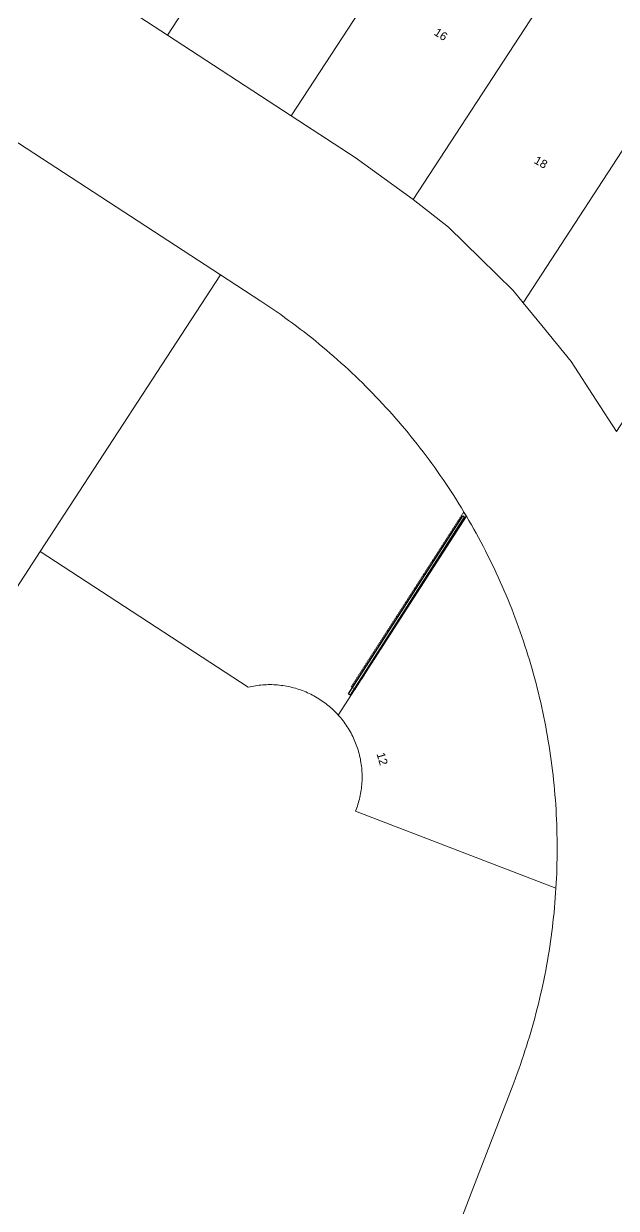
# Model space of a CAD drawing. Header units: metres. Extents: x 0 to 294317, y 0 to 6233398.
# Drawn here: x 293238.8 to 293367.1, y 6231123.1 to 6231379.5 of the extents above; entities that cross this region are included whole.
import ezdxf
from ezdxf import colors
from ezdxf.entities.mleader import LeaderData, LeaderLine
from ezdxf.math import Vec2, Vec3

# ---------------------------------------------------------------- set-up
doc = ezdxf.new("R2010")
doc.units = ezdxf.units.M
doc.linetypes.add('HIDDEN', pattern=[0.375, 0.25, -0.125])
doc.linetypes.add('HIDDEN2', pattern=[0.1875, 0.125, -0.0625])
doc.layers.add('_User Miscellaneous1', color=7, linetype='Continuous')
doc.layers.add('Duct_SP_EXT', color=7, linetype='Continuous')
for name, color, linetype, lineweight in [('Cadastre Buildings_SP_EXT', 9, 'Continuous', 5), ('Cadastre Land Parcels_SP_EXT', 9, 'Continuous', 5), ('Cadastre Other Property_SP_EXT', 9, 'HIDDEN', 5)]:
    doc.layers.add(name, color=color, linetype=linetype, lineweight=lineweight)
doc.styles.get("Standard").update_dxf_attribs({"font": 'arial.ttf'})

msp = doc.modelspace()

# ---------------------------------------------------------------- linework, layer by layer
at = {"layer": 'Cadastre Buildings_SP_EXT', "linetype": 'Continuous'}
for points in [[(293243.13, 6231394.48), (293269.94, 6231377), (293313.24, 6231443.39), (293286.44, 6231460.87), (293243.13, 6231394.48)], [(293269.94, 6231377), (293296.74, 6231359.51), (293340.05, 6231425.91), (293313.24, 6231443.39), (293269.94, 6231377)], [(293388.06, 6231323.44), (293420.53, 6231373.37), (293393.69, 6231390.9), (293346.96, 6231319.04), (293351, 6231314.1), (293357.33, 6231306.36), (293362.76, 6231297.97), (293367.16, 6231291.18), (293388.06, 6231323.44)], [(293334.67, 6231272.85), (293334.13, 6231273.75), (293333.59, 6231274.65), (293333.04, 6231275.54), (293332.48, 6231276.43), (293331.92, 6231277.32), (293331.35, 6231278.2), (293330.77, 6231279.07), (293330.19, 6231279.94), (293329.6, 6231280.81), (293329.01, 6231281.68), (293328.4, 6231282.53), (293327.8, 6231283.39), (293327.18, 6231284.24), (293326.56, 6231285.08), (293325.93, 6231285.92), (293325.3, 6231286.76), (293324.66, 6231287.59), (293324.02, 6231288.42), (293323.36, 6231289.24), (293322.71, 6231290.06), (293322.04, 6231290.87), (293321.37, 6231291.67), (293320.7, 6231292.48), (293320.02, 6231293.27), (293319.33, 6231294.06), (293318.64, 6231294.85), (293317.94, 6231295.63), (293317.23, 6231296.41), (293316.52, 6231297.18), (293315.81, 6231297.95), (293315.08, 6231298.71), (293314.36, 6231299.46), (293313.62, 6231300.21), (293312.88, 6231300.96), (293312.14, 6231301.69), (293311.39, 6231302.43), (293310.64, 6231303.15), (293309.88, 6231303.88), (293309.11, 6231304.59), (293308.34, 6231305.3), (293307.56, 6231306.01), (293306.78, 6231306.71), (293305.99, 6231307.4), (293305.2, 6231308.09), (293304.41, 6231308.77), (293303.6, 6231309.45), (293302.8, 6231310.12), (293301.99, 6231310.78), (293301.17, 6231311.44), (293300.35, 6231312.09), (293299.52, 6231312.73), (293298.69, 6231313.37), (293297.85, 6231314.01), (293297.01, 6231314.63), (293296.17, 6231315.25), (293295.32, 6231315.87), (293294.46, 6231316.48), (293293.6, 6231317.08), (293292.74, 6231317.67), (293291.87, 6231318.26), (293291, 6231318.84), (293290.13, 6231319.42), (293281.46, 6231325.07), (293242.44, 6231265.23), (293287.46, 6231235.86), (293287.85, 6231235.95), (293288.24, 6231236.03), (293288.63, 6231236.1), (293289.02, 6231236.17), (293289.41, 6231236.22), (293289.8, 6231236.27), (293290.19, 6231236.31), (293290.59, 6231236.35), (293290.99, 6231236.37), (293291.38, 6231236.39), (293291.78, 6231236.4), (293292.17, 6231236.4), (293292.57, 6231236.4), (293292.96, 6231236.38), (293293.36, 6231236.36), (293293.76, 6231236.33), (293294.15, 6231236.3), (293294.54, 6231236.25), (293294.94, 6231236.2), (293295.33, 6231236.14), (293295.72, 6231236.07), (293296.11, 6231235.99), (293296.49, 6231235.91), (293296.88, 6231235.82), (293297.26, 6231235.72), (293297.64, 6231235.61), (293298.02, 6231235.5), (293298.4, 6231235.38), (293298.77, 6231235.25), (293299.15, 6231235.12), (293299.52, 6231234.97), (293299.88, 6231234.82), (293300.24, 6231234.66), (293300.61, 6231234.5), (293300.96, 6231234.33), (293301.32, 6231234.15), (293301.66, 6231233.96), (293302.01, 6231233.77), (293302.35, 6231233.57), (293302.69, 6231233.36), (293303.02, 6231233.15), (293303.35, 6231232.93), (293303.68, 6231232.7), (293304, 6231232.47), (293304.31, 6231232.23), (293304.62, 6231231.98), (293304.93, 6231231.73), (293305.23, 6231231.47), (293305.53, 6231231.21), (293305.82, 6231230.94), (293306.1, 6231230.67), (293306.38, 6231230.39), (293306.66, 6231230.1), (293306.93, 6231229.81), (293334.67, 6231272.85)]]:
    msp.add_lwpolyline(points, close=True, dxfattribs=at)
at = {"layer": 'Cadastre Land Parcels_SP_EXT', "linetype": 'Continuous'}
for points in [[(293281.46, 6231325.07), (293084.16, 6231453.72), (293054.93, 6231408.89), (293034.37, 6231377.36), (292980.66, 6231294.99), (293097.57, 6231218.76), (293149.21, 6231297.95), (293229.59, 6231245.52), (293242.44, 6231265.23), (293281.46, 6231325.07)], [(293296.74, 6231359.51), (293310.56, 6231350.5), (293323.15, 6231341.44), (293366.85, 6231408.43), (293340.05, 6231425.91), (293296.74, 6231359.51)], [(293323.15, 6231341.44), (293330.77, 6231335.44), (293337.69, 6231328.65), (293344.75, 6231321.74), (293346.96, 6231319.04), (293393.69, 6231390.9), (293366.85, 6231408.43), (293323.15, 6231341.44)], [(293354.1, 6231193.43), (293354.15, 6231194.5), (293354.19, 6231195.56), (293354.23, 6231196.62), (293354.26, 6231197.68), (293354.28, 6231198.75), (293354.29, 6231199.81), (293354.3, 6231200.87), (293354.29, 6231201.94), (293354.28, 6231203), (293354.26, 6231204.06), (293354.24, 6231205.13), (293354.2, 6231206.19), (293354.16, 6231207.25), (293354.11, 6231208.31), (293354.05, 6231209.38), (293353.98, 6231210.44), (293353.9, 6231211.5), (293353.82, 6231212.56), (293353.73, 6231213.62), (293353.63, 6231214.68), (293353.52, 6231215.73), (293353.41, 6231216.79), (293353.29, 6231217.85), (293353.16, 6231218.9), (293353.02, 6231219.96), (293352.87, 6231221.01), (293352.72, 6231222.06), (293352.55, 6231223.11), (293352.38, 6231224.16), (293352.2, 6231225.21), (293352.02, 6231226.26), (293351.82, 6231227.3), (293351.62, 6231228.35), (293351.41, 6231229.39), (293351.19, 6231230.43), (293350.97, 6231231.47), (293350.74, 6231232.51), (293350.49, 6231233.54), (293350.25, 6231234.58), (293349.99, 6231235.61), (293349.72, 6231236.64), (293349.45, 6231237.67), (293349.17, 6231238.69), (293348.89, 6231239.72), (293348.59, 6231240.74), (293348.29, 6231241.76), (293347.98, 6231242.77), (293347.66, 6231243.79), (293347.33, 6231244.8), (293347, 6231245.81), (293346.66, 6231246.82), (293346.31, 6231247.82), (293345.95, 6231248.83), (293345.59, 6231249.82), (293345.22, 6231250.82), (293344.84, 6231251.82), (293344.45, 6231252.81), (293344.06, 6231253.79), (293343.66, 6231254.78), (293343.25, 6231255.76), (293342.84, 6231256.74), (293342.41, 6231257.71), (293341.98, 6231258.69), (293341.54, 6231259.66), (293341.1, 6231260.62), (293340.65, 6231261.58), (293340.19, 6231262.54), (293339.72, 6231263.5), (293339.25, 6231264.45), (293338.77, 6231265.4), (293338.28, 6231266.34), (293337.78, 6231267.29), (293337.28, 6231268.22), (293336.77, 6231269.16), (293336.26, 6231270.09), (293335.73, 6231271.01), (293335.2, 6231271.93), (293334.67, 6231272.85), (293306.93, 6231229.81), (293307.19, 6231229.51), (293307.45, 6231229.21), (293307.7, 6231228.9), (293307.95, 6231228.59), (293308.18, 6231228.27), (293308.42, 6231227.95), (293308.64, 6231227.62), (293308.86, 6231227.29), (293309.08, 6231226.95), (293309.28, 6231226.61), (293309.48, 6231226.27), (293309.68, 6231225.92), (293309.86, 6231225.57), (293310.04, 6231225.21), (293310.21, 6231224.85), (293310.38, 6231224.49), (293310.53, 6231224.13), (293310.68, 6231223.76), (293310.83, 6231223.39), (293310.96, 6231223.01), (293311.09, 6231222.63), (293311.21, 6231222.26), (293311.32, 6231221.87), (293311.43, 6231221.49), (293311.52, 6231221.1), (293311.62, 6231220.72), (293311.7, 6231220.33), (293311.77, 6231219.94), (293311.84, 6231219.54), (293311.9, 6231219.15), (293311.95, 6231218.76), (293311.99, 6231218.36), (293312.02, 6231217.96), (293312.05, 6231217.57), (293312.07, 6231217.17), (293312.08, 6231216.77), (293312.09, 6231216.38), (293312.08, 6231215.98), (293312.07, 6231215.58), (293312.05, 6231215.18), (293312.02, 6231214.79), (293311.98, 6231214.39), (293311.94, 6231213.99), (293311.89, 6231213.6), (293311.83, 6231213.21), (293311.76, 6231212.81), (293311.69, 6231212.42), (293311.6, 6231212.03), (293311.51, 6231211.65), (293311.41, 6231211.26), (293311.31, 6231210.88), (293311.19, 6231210.5), (293311.07, 6231210.12), (293310.94, 6231209.74), (293310.81, 6231209.37), (293310.66, 6231209), (293354.04, 6231192.37), (293354.1, 6231193.43)]]:
    msp.add_lwpolyline(points, close=True, dxfattribs=at)
for points in [[(293084.16, 6231453.72), (293281.46, 6231325.07), (293290.13, 6231319.42), (293291, 6231318.84), (293291.87, 6231318.26), (293292.74, 6231317.67), (293293.6, 6231317.08), (293294.46, 6231316.48), (293295.32, 6231315.87), (293296.17, 6231315.25), (293297.01, 6231314.63), (293297.85, 6231314.01), (293298.69, 6231313.37), (293299.52, 6231312.73), (293300.35, 6231312.09), (293301.17, 6231311.44), (293301.99, 6231310.78), (293302.8, 6231310.12), (293303.6, 6231309.45), (293304.41, 6231308.77), (293305.2, 6231308.09), (293305.99, 6231307.4), (293306.78, 6231306.71), (293307.56, 6231306.01), (293308.34, 6231305.3), (293309.11, 6231304.59), (293309.88, 6231303.88), (293310.64, 6231303.15), (293311.39, 6231302.43), (293312.14, 6231301.69), (293312.88, 6231300.96), (293313.62, 6231300.21), (293314.36, 6231299.46), (293315.08, 6231298.71), (293315.81, 6231297.95), (293316.52, 6231297.18), (293317.23, 6231296.41), (293317.94, 6231295.63), (293318.64, 6231294.85), (293319.33, 6231294.06), (293320.02, 6231293.27), (293320.7, 6231292.48), (293321.37, 6231291.67), (293322.04, 6231290.87), (293322.71, 6231290.06), (293323.36, 6231289.24), (293324.02, 6231288.42), (293324.66, 6231287.59), (293325.3, 6231286.76), (293325.93, 6231285.92), (293326.56, 6231285.08), (293327.18, 6231284.24), (293327.8, 6231283.39), (293328.4, 6231282.53), (293329.01, 6231281.68), (293329.6, 6231280.81), (293330.19, 6231279.94), (293330.77, 6231279.07), (293331.35, 6231278.2), (293331.92, 6231277.32), (293332.48, 6231276.43), (293333.04, 6231275.54), (293333.59, 6231274.65), (293334.13, 6231273.75), (293334.67, 6231272.85), (293335.2, 6231271.93), (293335.73, 6231271.01), (293336.26, 6231270.09), (293336.77, 6231269.16), (293337.28, 6231268.22), (293337.78, 6231267.29), (293338.28, 6231266.34), (293338.77, 6231265.4), (293339.25, 6231264.45), (293339.72, 6231263.5), (293340.19, 6231262.54), (293340.65, 6231261.58), (293341.1, 6231260.62), (293341.54, 6231259.66), (293341.98, 6231258.69), (293342.41, 6231257.71), (293342.84, 6231256.74), (293343.25, 6231255.76), (293343.66, 6231254.78), (293344.06, 6231253.79), (293344.45, 6231252.81), (293344.84, 6231251.82), (293345.22, 6231250.82), (293345.59, 6231249.82), (293345.95, 6231248.83), (293346.31, 6231247.82), (293346.66, 6231246.82), (293347, 6231245.81), (293347.33, 6231244.8), (293347.66, 6231243.79), (293347.98, 6231242.77), (293348.29, 6231241.76), (293348.59, 6231240.74), (293348.89, 6231239.72), (293349.17, 6231238.69), (293349.45, 6231237.67), (293349.72, 6231236.64), (293349.99, 6231235.61), (293350.25, 6231234.58), (293350.49, 6231233.54), (293350.74, 6231232.51), (293350.97, 6231231.47), (293351.19, 6231230.43), (293351.41, 6231229.39), (293351.62, 6231228.35), (293351.82, 6231227.3), (293352.02, 6231226.26), (293352.2, 6231225.21), (293352.38, 6231224.16), (293352.55, 6231223.11), (293352.72, 6231222.06), (293352.87, 6231221.01), (293353.02, 6231219.96), (293353.16, 6231218.9), (293353.29, 6231217.85), (293353.41, 6231216.79), (293353.52, 6231215.73), (293353.63, 6231214.68), (293353.73, 6231213.62), (293353.82, 6231212.56), (293353.9, 6231211.5), (293353.98, 6231210.44), (293354.05, 6231209.38), (293354.11, 6231208.31), (293354.16, 6231207.25), (293354.2, 6231206.19), (293354.24, 6231205.13), (293354.26, 6231204.06), (293354.28, 6231203), (293354.29, 6231201.94), (293354.3, 6231200.87), (293354.29, 6231199.81), (293354.28, 6231198.75), (293354.26, 6231197.68), (293354.23, 6231196.62), (293354.19, 6231195.56), (293354.15, 6231194.5), (293354.1, 6231193.43), (293354.04, 6231192.37), (293353.97, 6231191.32), (293353.89, 6231190.26), (293353.81, 6231189.21), (293353.72, 6231188.15), (293353.62, 6231187.1), (293353.51, 6231186.05), (293353.39, 6231185), (293353.27, 6231183.95), (293353.14, 6231182.9), (293353, 6231181.85), (293352.85, 6231180.8), (293352.7, 6231179.75), (293352.53, 6231178.71), (293352.36, 6231177.67), (293352.19, 6231176.62), (293352, 6231175.58), (293351.81, 6231174.54), (293351.61, 6231173.5), (293351.4, 6231172.47), (293351.18, 6231171.43), (293350.95, 6231170.4), (293350.72, 6231169.37), (293350.48, 6231168.34), (293350.23, 6231167.31), (293349.98, 6231166.28), (293349.71, 6231165.26), (293349.44, 6231164.23), (293349.16, 6231163.21), (293348.88, 6231162.2), (293348.58, 6231161.18), (293348.28, 6231160.17), (293347.97, 6231159.15), (293347.66, 6231158.14), (293347.33, 6231157.14), (293347.01, 6231156.15), (293346.67, 6231155.16), (293346.33, 6231154.17), (293345.98, 6231153.19), (293345.63, 6231152.21), (293345.26, 6231151.23), (293344.89, 6231150.26), (293335.71, 6231126.36), (293324.33, 6231096.72)], [(293367.16, 6231291.18), (293362.76, 6231297.97), (293357.33, 6231306.36), (293351, 6231314.1), (293346.96, 6231319.04), (293344.75, 6231321.74), (293337.69, 6231328.65), (293330.77, 6231335.44), (293323.15, 6231341.44), (293310.57, 6231350.5), (293296.74, 6231359.51), (293269.94, 6231377), (293243.13, 6231394.48)]]:
    msp.add_lwpolyline(points, dxfattribs=at)
at = {"layer": 'Cadastre Other Property_SP_EXT', "linetype": 'HIDDEN2'}
msp.add_lwpolyline([(293310.56, 6231235.39), (293334.57, 6231272.88), (293334.05, 6231273.72), (293309.74, 6231235.95), (293310.56, 6231235.39)], close=True, dxfattribs=at)
at = {"layer": 'Duct_SP_EXT'}
for p, q in [((293309.13, 6231234.41), (293333.85, 6231272.91)), ((293309.54, 6231234.15), (293334.26, 6231272.65)), ((293333.85, 6231272.91), (293334.05, 6231272.78)), ((293334.26, 6231272.65), (293334.05, 6231272.78)), ((293309.13, 6231234.41), (293309.33, 6231234.28)), ((293309.54, 6231234.15), (293309.33, 6231234.28))]:
    msp.add_line(p, q, dxfattribs=at)

# ---------------------------------------------------------------- texts
at = {"layer": 'Cadastre Land Parcels_SP_EXT'}
for s, rotation, p in [('16', 327, (293327.47, 6231377.16)), ('18', 330.3164, (293349.12, 6231349.38)), ('12', 286.7032, (293315.18, 6231221.43))]:
    msp.add_text(s, height=1.8, rotation=rotation, dxfattribs=at).set_placement(p)

# ---------------------------------------------------------------- next in the draw order: leaders
at = {"layer": '_User Miscellaneous1'}
ml = msp.add_multileader_mtext('Standard', dxfattribs=at)
ml.set_content('LOT 435 \\PDP 1129749', color=256)
ml.set_leader_properties()
ml.build(insert=Vec2(0, 0))
ml.multileader.update_dxf_attribs({"has_text_frame": 1})
ctx = ml.context
ctx.base_point, ctx.char_height, ctx.plane_origin = Vec3(293228.99, 6231985.12), 3.5, Vec3(293181.97, 6231992.79)
ctx.text_align_type = 1
notes = []
notes.append((ctx, [(0, (0, 0, 0), (0, 0), (1, 0), 1, [])]))
ctx.mtext.insert, ctx.mtext.width, ctx.mtext.defined_height, ctx.mtext.alignment, ctx.mtext.flow_direction = Vec3(293246.19, 6231987.15), 36.8365, 7.89, 2, 5
ctx.mtext.has_bg_fill, ctx.mtext.bg_color, ctx.mtext.bg_scale_factor, ctx.mtext.bg_transparency, ctx.mtext.use_window_bg_color = 1, -1023410177, 1.5, 0, 0
for ctx, leaders in notes:
    for number, flags, end, landing, length, lines in leaders:
        leader = LeaderData()
        leader.index, (leader.has_last_leader_line, leader.has_dogleg_vector, leader.attachment_direction) = number, flags
        leader.last_leader_point, leader.dogleg_vector, leader.dogleg_length = Vec3(end), Vec3(landing), length
        for number, points, colour, breaks in lines:
            line = LeaderLine()
            line.index, line.vertices, line.color, line.breaks = number, Vec3.list(points), colors.encode_raw_color(colour), breaks
            leader.lines.append(line)
        ctx.leaders.append(leader)

doc.saveas('drawing.dxf')
